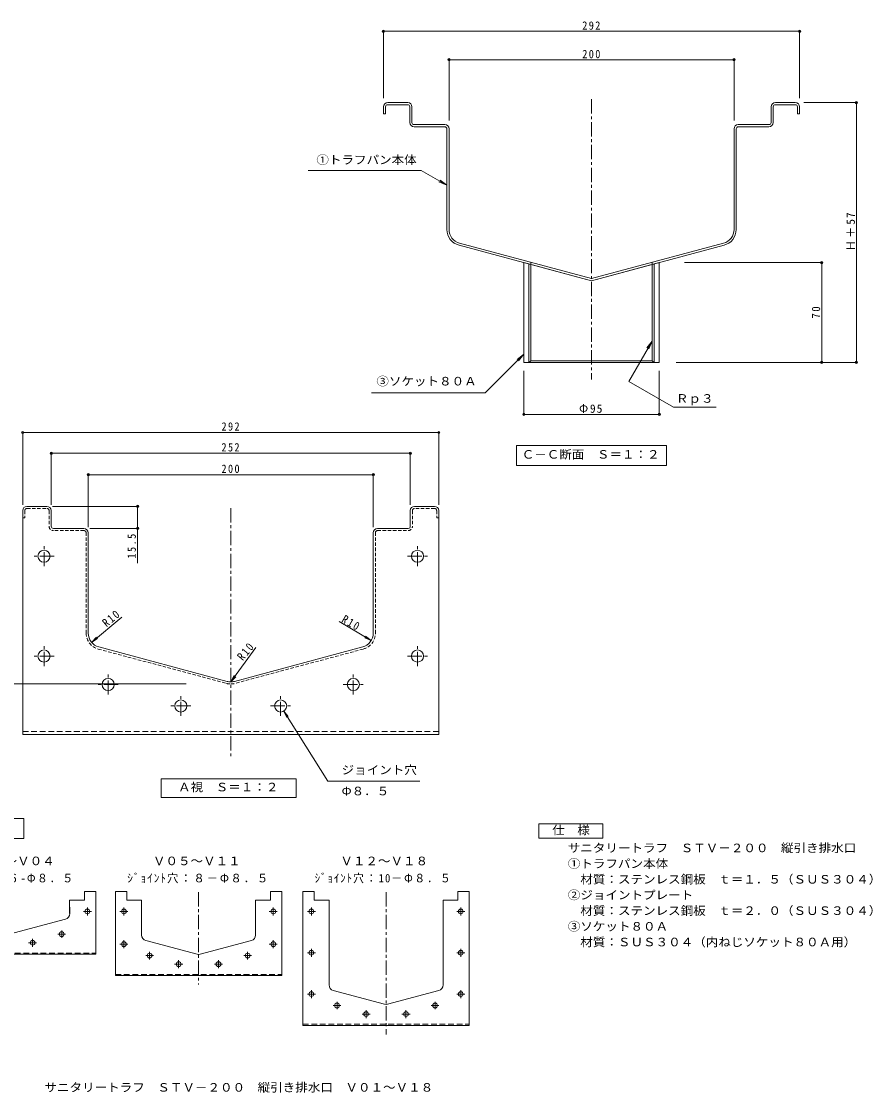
# Model space of a CAD drawing. Units: millimetres at full size, sheet at 1:2, with parts at other scales. Extents: x -489 to 533, y -385 to 371.
# Drawn here: x -65 to 533, y -385 to 367 of the extents above; entities that cross this region are included whole.
import ezdxf
from ezdxf.enums import TextEntityAlignment as Align

# ---------------------------------------------------------------- set-up
doc = ezdxf.new("R2010")
doc.units = ezdxf.units.MM
doc.header["$LTSCALE"] = 2
doc.header["$PDMODE"] = 32
doc.header["$PDSIZE"] = 1.6
for name, pattern in [('CHAIN1', [8, 5, -1, 1, -1]), ('CHAIN2', [12, 9, -1, 1, -1]), ('DASHED1', [1.8, 1.2, -0.6]), ('DASHED2', [3, 2, -1])]:
    doc.linetypes.add(name, pattern=pattern)
for name, color, linetype, lineweight in [('0-0_通り芯', 3, 'DASHED1', 9), ('0-1_躯体', 6, 'Continuous', 9), ('0-3_建具', 4, 'Continuous', 9), ('0-5_寸法', 7, 'Continuous', 9), ('0-F_092', 7, 'Continuous', 9), ('1-0_1-0ﾚｲﾔ', 3, 'Continuous', 9), ('1-1_1-1ﾚｲﾔ', 4, 'CHAIN1', 9), ('1-2_1-2ﾚｲﾔ', 2, 'Continuous', 9), ('1-4_1-4ﾚｲﾔ', 7, 'Continuous', 9), ('1-5_1-5ﾚｲﾔ', 7, 'Continuous', 9), ('1-F_Hojo', 7, 'Continuous', 9), ('D-4', 7, 'Continuous', 9), ('F-F_F-Fﾚｲﾔ', 7, 'Continuous', 9)]:
    doc.layers.add(name, color=color, linetype=linetype, lineweight=lineweight)
doc.styles.add('ＭＳ ゴシック', font='')
doc.styles.get('ＭＳ ゴシック').set_extended_font_data('MS Gothic')

msp = doc.modelspace()

# ---------------------------------------------------------------- linework, layer by layer
at = {"layer": '0-0_通り芯', "color": 4, "linetype": 'CHAIN2'}
for p, q in [((-33.854, -273.471), (-39.158, -273.471)), ((-36.506, -270.817), (-36.506, -276.123)), ((22.524, -288.471), (27.828, -288.471)), ((25.176, -285.817), (25.176, -291.123)), ((96.629, -288.471), (91.325, -288.471)), ((93.977, -285.817), (93.977, -291.123)), ((156.706, -320.817), (156.706, -326.123)), ((225.506, -320.817), (225.506, -326.123)), ((154.054, -323.471), (159.358, -323.471)), ((228.158, -323.471), (222.854, -323.471))]:
    msp.add_line(p, q, dxfattribs=at)
at = {"layer": '0-0_通り芯', "color": 4, "linetype": 'Continuous'}
for centre in [(-36.506, -273.471), (25.176, -288.471), (93.977, -288.471), (156.706, -323.471), (225.506, -323.471)]:
    msp.add_circle(centre, 1.7, dxfattribs=at)
at = {"layer": '0-1_躯体', "color": 4, "linetype": 'CHAIN1'}
for p, q in [((59.576, -243.978), (59.576, -308.829)), ((191.106, -243.978), (191.106, -343.829)), ((-18.486, -260.287), (-18.486, -254.657)), ((7.157, -260.287), (7.157, -254.657)), ((111.996, -260.287), (111.996, -254.657)), ((138.686, -260.287), (138.686, -254.657)), ((243.526, -260.287), (243.526, -254.657)), ((-21.301, -257.472), (-15.671, -257.472)), ((9.971, -257.472), (4.342, -257.472)), ((109.182, -257.472), (114.811, -257.472)), ((141.5, -257.472), (135.871, -257.472)), ((240.711, -257.472), (246.34, -257.472)), ((-56.906, -282.285), (-56.906, -276.656)), ((7.157, -283.285), (7.157, -277.656)), ((111.996, -283.285), (111.996, -277.656)), ((-59.72, -279.471), (-54.091, -279.471)), ((9.971, -280.471), (4.342, -280.471)), ((109.182, -280.471), (114.811, -280.471)), ((138.686, -289.286), (138.686, -283.657)), ((243.526, -289.286), (243.526, -283.657)), ((45.577, -297.285), (45.577, -291.656)), ((73.576, -297.285), (73.576, -291.656)), ((141.5, -286.471), (135.871, -286.471)), ((240.711, -286.471), (246.34, -286.471)), ((48.391, -294.471), (42.762, -294.471)), ((70.762, -294.471), (76.391, -294.471)), ((141.5, -315.471), (135.871, -315.471)), ((138.686, -318.285), (138.686, -312.656)), ((240.711, -315.471), (246.34, -315.471)), ((243.526, -318.285), (243.526, -312.656)), ((179.92, -329.471), (174.291, -329.471)), ((177.106, -332.285), (177.106, -326.656)), ((202.291, -329.471), (207.92, -329.471)), ((205.106, -332.285), (205.106, -326.656))]:
    msp.add_line(p, q, dxfattribs=at)
at = {"layer": '0-1_躯体', "color": 4, "linetype": 'DASHED2'}
for p, q in [((-129.306, -286.671), (-12.506, -286.671)), ((1.176, -301.671), (117.976, -301.671)), ((132.706, -336.671), (249.506, -336.671))]:
    msp.add_line(p, q, dxfattribs=at)
at = {"layer": '0-3_建具'}
for p, q in [((-20.506, -249.671), (-20.506, -243.471)), ((-20.506, -249.671), (-20.506, -243.471)), ((9.176, -243.471), (1.176, -243.471)), ((1.176, -243.471), (1.176, -302.471)), ((9.176, -249.671), (9.176, -243.471)), ((109.976, -249.671), (109.976, -243.471)), ((109.977, -249.671), (109.977, -243.471)), ((140.706, -243.471), (132.706, -243.471)), ((132.706, -243.471), (132.706, -337.471)), ((140.706, -249.671), (140.706, -243.471)), ((241.505, -249.671), (241.505, -243.471)), ((241.505, -243.471), (249.506, -243.471)), ((241.506, -249.671), (241.506, -243.471)), ((249.506, -243.471), (249.506, -337.471)), ((249.506, -243.471), (249.506, -337.471)), ((-20.506, -249.671), (-30.906, -249.671)), ((-30.905, -259.062), (-30.906, -249.671)), ((-30.906, -259.062), (-30.906, -249.671)), ((9.176, -249.671), (19.576, -249.671)), ((19.576, -274.062), (19.576, -249.671)), ((109.977, -249.671), (99.576, -249.671)), ((99.576, -274.062), (99.576, -249.671)), ((99.577, -274.062), (99.577, -249.671)), ((140.706, -249.671), (151.106, -249.671)), ((151.105, -309.062), (151.106, -249.671)), ((241.506, -249.671), (231.105, -249.671)), ((231.105, -309.062), (231.105, -249.671)), ((231.106, -309.062), (231.106, -249.671)), ((-33.87, -262.926), (-69.87, -272.572)), ((22.541, -277.926), (58.541, -287.572)), ((96.611, -277.926), (60.612, -287.572)), ((-129.306, -287.471), (-12.506, -287.471)), ((1.176, -302.471), (117.976, -302.471)), ((154.07, -312.926), (190.07, -322.572)), ((228.141, -312.926), (192.141, -322.572)), ((132.706, -337.471), (249.506, -337.471))]:
    msp.add_line(p, q, dxfattribs=at)
for points in [[(-20.506, -243.471), (-12.506, -243.471), (-12.506, -287.471)], [(109.976, -243.471), (117.976, -243.471), (117.976, -302.471)]]:
    msp.add_lwpolyline(points, dxfattribs=at)
for centre in [(-18.486, -257.472), (7.157, -257.472), (111.996, -257.472), (138.686, -257.472), (243.526, -257.472), (-56.906, -279.471), (7.157, -280.471), (111.996, -280.471), (138.686, -286.471), (243.526, -286.471), (45.577, -294.471), (73.576, -294.471), (138.686, -315.471), (243.526, -315.471), (177.106, -329.471), (205.106, -329.471)]:
    msp.add_circle(centre, 1.7, dxfattribs=at)
for centre, start, end in [((-34.905, -259.062), 285.00026, 0.0005), ((23.576, -274.062), 179.99956, 254.99968), ((95.576, -274.062), 285.00032, 359.9997), ((59.576, -283.708), 254.99971, 285.00029), ((155.105, -309.062), 179.99987, 254.99982), ((227.105, -309.062), 285.00032, 359.99987), ((191.106, -318.708), 254.99974, 285.00029)]:
    msp.add_arc(centre, 4, start, end, dxfattribs=at)
at = {"layer": '0-5_寸法'}
for p, q in [((-141.226, -192.258), (-63.026, -192.258)), ((-63.026, -192.258), (-63.026, -206.258)), ((-141.226, -206.258), (-63.026, -206.258))]:
    msp.add_line(p, q, dxfattribs=at)
at = {"layer": '1-0_1-0ﾚｲﾔ'}
for p, q in [((206.296, 309.83), (192.296, 309.83)), ((192.297, 308.329), (206.296, 308.329)), ((478.296, 309.83), (464.297, 309.83)), ((478.296, 308.329), (464.297, 308.329)), ((189.296, 306.829), (189.296, 301.83)), ((190.796, 301.83), (189.296, 301.83)), ((190.796, 306.829), (190.796, 301.83)), ((207.797, 306.829), (207.797, 295.829)), ((209.296, 295.829), (209.296, 306.829)), ((461.296, 295.829), (461.296, 306.829)), ((462.796, 306.829), (462.796, 295.829)), ((479.796, 306.829), (479.796, 301.83)), ((479.796, 301.83), (481.297, 301.83)), ((481.297, 306.829), (481.297, 301.83)), ((232.296, 294.33), (210.796, 294.33)), ((459.796, 294.33), (438.296, 294.33)), ((232.296, 292.83), (210.796, 292.83)), ((233.796, 220.851), (233.796, 291.33)), ((235.297, 220.851), (235.297, 291.33)), ((435.296, 220.851), (435.296, 291.33)), ((436.797, 220.851), (436.797, 291.33)), ((438.296, 292.83), (459.796, 292.83)), ((242.708, 211.192), (335.297, 186.382)), ((427.884, 211.191), (335.297, 186.383)), ((242.32, 209.743), (335.297, 184.83)), ((428.273, 209.742), (335.297, 184.83)), ((292.797, 197.77), (292.797, 196.217)), ((377.797, 197.77), (377.797, 196.218))]:
    msp.add_line(p, q, dxfattribs=at)
at = {"layer": '1-0_1-0ﾚｲﾔ', "linetype": 'CHAIN1'}
msp.add_line((335.297, 312.088), (335.297, 115.698), dxfattribs=at)
at = {"layer": '1-0_1-0ﾚｲﾔ', "color": 7}
for p, q in [((180.947, 106.323), (260.77, 106.323)), ((17.406, 26.62), (-42.867, 26.62)), ((16.806, 26.62), (16.806, 11.121)), ((17.406, 11.121), (-16.867, 11.121)), ((16.806, 11.121), (16.806, -13.191))]:
    msp.add_line(p, q, dxfattribs=at)
at = {"layer": '1-0_1-0ﾚｲﾔ', "color": 4, "linetype": 'DASHED1'}
for p, q in [((-63.867, 23.62), (-63.867, 18.621)), ((-60.867, 25.12), (-46.867, 25.12)), ((-45.367, 23.62), (-45.367, 12.62)), ((209.633, 23.62), (209.633, 12.62)), ((225.133, 25.12), (211.133, 25.12)), ((-20.867, 9.62), (-42.367, 9.62)), ((-19.367, -62.358), (-19.367, 8.121)), ((183.633, -62.358), (183.633, 8.121)), ((185.133, 9.62), (206.633, 9.62)), ((-10.844, -73.466), (79.157, -97.582)), ((175.109, -73.467), (85.109, -97.582))]:
    msp.add_line(p, q, dxfattribs=at)
at = {"layer": '1-0_1-0ﾚｲﾔ', "color": 4}
for p, q in [((-46.867, 26.62), (-60.867, 26.62)), ((-43.867, 12.62), (-43.867, 23.62)), ((208.133, 12.62), (208.133, 23.62)), ((225.133, 26.62), (211.133, 26.62)), ((-20.867, 11.12), (-42.367, 11.12)), ((-17.867, -62.358), (-17.867, 8.121)), ((-10.455, -72.017), (79.545, -96.133)), ((174.721, -72.018), (84.721, -96.133))]:
    msp.add_line(p, q, dxfattribs=at)
at = {"layer": '1-0_1-0ﾚｲﾔ', "color": 7}
msp.add_lwpolyline([(136.512, 262.247), (215.723, 262.247), (233.796, 251.813)], dxfattribs=at)
at = {"layer": '1-0_1-0ﾚｲﾔ', "color": 4, "linetype": 'DASHED1'}
for points in [[(-62.367, 23.62), (-62.367, 18.621), (-63.867, 18.621)], [(226.633, 23.62), (226.633, 18.621), (228.133, 18.621)]]:
    msp.add_lwpolyline(points, dxfattribs=at)
at = {"layer": '1-0_1-0ﾚｲﾔ'}
for centre, radius, start, end in [((192.296, 306.829), 3, 90, 180), ((192.297, 306.829), 1.5, 90, 180), ((206.296, 306.829), 3, 0, 90), ((206.296, 306.829), 1.5, 0, 90), ((464.297, 306.829), 3, 90, 180), ((464.297, 306.829), 1.5, 90, 180), ((478.296, 306.829), 3, 0, 90), ((478.296, 306.829), 1.5, 0, 90), ((210.796, 295.829), 3, 180, 270), ((210.796, 295.829), 1.5, 180, 270), ((232.296, 291.33), 3, 0, 90), ((438.296, 291.33), 3, 90, 180), ((459.796, 295.829), 3, 270, 0), ((459.796, 295.829), 1.5, 270, 0), ((232.296, 291.33), 1.5, 0, 90), ((438.296, 291.33), 1.5, 90, 180), ((245.296, 220.851), 11.5, 180, 255.00008), ((245.297, 220.851), 10, 180, 255.00005), ((425.296, 220.851), 10, 284.99985, 0), ((425.297, 220.851), 11.5, 284.99992, 0)]:
    msp.add_arc(centre, radius, start, end, dxfattribs=at)
at = {"layer": '1-0_1-0ﾚｲﾔ', "color": 4}
for centre, radius, start, end in [((-60.867, 23.62), 3, 90, 179.42114), ((-46.867, 23.62), 3, 0, 90), ((211.133, 23.62), 3, 90, 180), ((225.133, 23.62), 3, 0, 90), ((-42.367, 12.62), 1.5, 180, 270), ((-20.867, 8.121), 3, 0, 90), ((185.133, 8.121), 3, 90.69875, 180), ((206.633, 12.62), 1.5, 270.89141, 0), ((-7.867, -62.358), 10, 180, 254.9998), ((172.132, -62.358), 10, 285.0002, 359.9998), ((82.134, -86.474), 10, 254.99974, 269.99719), ((82.133, -86.474), 10, 270.00281, 285.00026)]:
    msp.add_arc(centre, radius, start, end, dxfattribs=at)
at = {"layer": '1-0_1-0ﾚｲﾔ', "color": 4, "linetype": 'DASHED1'}
for centre, radius, start, end in [((-60.867, 23.62), 1.5, 90, 180), ((-46.867, 23.62), 1.5, 0, 90), ((211.133, 23.62), 1.5, 90, 180), ((225.133, 23.62), 1.5, 0, 90), ((-42.367, 12.62), 3, 180, 270), ((-20.867, 8.121), 1.5, 0, 90), ((185.133, 8.121), 1.5, 90, 180), ((206.633, 12.62), 3, 270, 0), ((-7.867, -62.358), 11.5, 180, 255.00007), ((172.133, -62.358), 11.5, 284.99993, 0), ((82.134, -86.474), 11.5, 255.00009, 269.99791), ((82.133, -86.474), 11.5, 270.00209, 284.99991)]:
    msp.add_arc(centre, radius, start, end, dxfattribs=at)
at = {"layer": '1-0_1-0ﾚｲﾔ', "color": 7}
for p in [(16.806, 26.62), (16.806, 11.121)]:
    msp.add_point(p, dxfattribs=at)
at = {"layer": '1-1_1-1ﾚｲﾔ', "linetype": 'Continuous'}
for p, q in [((-63.867, 23.65), (-63.867, -133.38)), ((228.133, 23.62), (228.133, -133.38)), ((182.132, -62.358), (182.133, 8.121)), ((206.656, 11.12), (185.096, 11.12)), ((-63.867, -133.38), (228.133, -133.38))]:
    msp.add_line(p, q, dxfattribs=at)
at = {"layer": '1-1_1-1ﾚｲﾔ'}
for p, q in [((82.133, 25.352), (82.133, -149.275)), ((-48.916, -15.419), (-48.916, -1.346)), ((213.183, -15.419), (213.183, -1.346)), ((-41.88, -8.383), (-55.953, -8.383)), ((206.146, -8.383), (220.219, -8.383)), ((-48.916, -85.416), (-48.916, -71.343)), ((213.183, -85.416), (213.183, -71.343)), ((-41.88, -78.379), (-55.953, -78.379)), ((206.146, -78.379), (220.219, -78.379)), ((-3.867, -105.416), (-3.867, -91.343)), ((168.134, -105.416), (168.134, -91.343)), ((3.169, -98.38), (-10.904, -98.38)), ((161.097, -98.38), (175.17, -98.38)), ((47.133, -120.416), (47.133, -106.343)), ((117.133, -120.416), (117.133, -106.343)), ((54.17, -113.38), (40.097, -113.38)), ((110.097, -113.38), (124.17, -113.38))]:
    msp.add_line(p, q, dxfattribs=at)
at = {"layer": '1-1_1-1ﾚｲﾔ', "linetype": 'DASHED2'}
msp.add_line((-63.867, -131.38), (228.133, -131.38), dxfattribs=at)
at = {"layer": '1-1_1-1ﾚｲﾔ', "linetype": 'Continuous'}
for centre in [(-48.916, -8.383), (213.183, -8.383), (-48.916, -78.379), (213.183, -78.379), (-3.867, -98.38), (168.134, -98.38), (47.133, -113.38), (117.133, -113.38)]:
    msp.add_circle(centre, 4.25, dxfattribs=at)
at = {"layer": '1-2_1-2ﾚｲﾔ'}
for p, q in [((287.797, 127.557), (287.797, 197.557)), ((291.397, 127.557), (291.397, 196.592)), ((292.797, 128.757), (292.797, 196.217)), ((377.797, 128.757), (377.797, 196.218)), ((379.197, 127.557), (379.197, 196.592)), ((382.797, 197.557), (382.797, 127.557)), ((291.397, 127.557), (292.797, 128.757)), ((292.797, 128.757), (377.797, 128.757)), ((379.197, 127.557), (377.797, 128.757)), ((382.797, 127.557), (287.797, 127.557))]:
    msp.add_line(p, q, dxfattribs=at)
msp.add_lwpolyline([(287.797, 197.557), (335.297, 184.83), (382.797, 197.557)], dxfattribs=at)
at = {"layer": '1-4_1-4ﾚｲﾔ'}
for p, q in [((189.296, 360.43), (189.296, 312.829)), ((189.296, 359.83), (481.297, 359.83)), ((481.297, 360.43), (481.297, 312.829)), ((235.297, 340.43), (235.297, 297.33)), ((235.297, 339.83), (435.296, 339.83)), ((435.296, 340.43), (435.296, 297.33)), ((484.296, 309.83), (521.777, 309.83)), ((521.177, 127.557), (521.177, 309.83)), ((400.539, 197.557), (497.391, 197.557)), ((496.791, 127.557), (496.791, 197.557)), ((377.797, 142.553), (361.43, 114.205)), ((377.797, 142.553), (374.144, 137.793)), ((377.797, 142.553), (375.501, 137.01)), ((287.797, 121.557), (287.797, 90.463)), ((382.797, 121.557), (382.797, 90.463)), ((394.744, 127.557), (521.777, 127.557)), ((361.43, 114.205), (392.805, 96.091)), ((287.797, 91.063), (382.797, 91.063)), ((392.805, 96.091), (422.712, 96.091)), ((-63.867, 79.001), (-63.867, 27.65)), ((-63.867, 78.401), (228.133, 78.401)), ((228.133, 79.001), (228.133, 27.62)), ((-43.867, 64.449), (-43.867, 27.62)), ((-43.867, 63.849), (208.133, 63.849)), ((208.133, 64.449), (208.133, 27.62)), ((-17.867, 49.372), (-17.867, 12.121)), ((-17.867, 48.772), (182.133, 48.772)), ((182.133, 49.372), (182.133, 12.121)), ((-94.688, -97.974), (50.734, -97.974))]:
    msp.add_line(p, q, dxfattribs=at)
for p in [(189.296, 359.83), (481.297, 359.83), (235.297, 339.83), (435.296, 339.83), (521.177, 309.83), (496.791, 197.557), (496.791, 127.557), (521.177, 127.557), (287.797, 91.063), (382.797, 91.063), (-63.867, 78.401), (228.133, 78.401), (-43.867, 63.849), (208.133, 63.849), (-17.867, 48.772), (182.133, 48.772)]:
    msp.add_point(p, dxfattribs=at)
at = {"layer": '1-5_1-5ﾚｲﾔ'}
for p, q in [((282.697, 69.301), (387.897, 69.301)), ((282.697, 69.301), (282.697, 55.301)), ((387.897, 69.301), (387.897, 55.301)), ((282.697, 55.301), (387.897, 55.301))]:
    msp.add_line(p, q, dxfattribs=at)
at = {"layer": '1-F_Hojo'}
for p, q in [((233.796, 251.813), (229.036, 255.466)), ((233.796, 251.813), (228.253, 254.109)), ((260.77, 106.323), (287.797, 133.322)), ((287.797, 133.322), (283.037, 129.67)), ((287.797, 133.322), (284.144, 128.562)), ((5.699, -51.094), (-15.511, -68.806)), ((158.317, -54.176), (180.728, -67.469)), ((-15.511, -68.806), (-12.124, -65.127)), ((-15.511, -68.806), (-11.288, -66.129)), ((180.728, -67.469), (176.131, -65.502)), ((180.728, -67.469), (176.797, -64.379)), ((99.758, -72.321), (82.133, -96.474)), ((82.133, -96.474), (84.528, -92.085)), ((82.133, -96.474), (85.582, -92.854)), ((119.347, -117.008), (121.432, -121.552)), ((33.202, -164.529), (128.144, -164.529)), ((33.202, -164.529), (33.202, -177.529)), ((128.144, -177.529), (128.144, -164.529)), ((150.16, -166.027), (214.752, -166.027)), ((33.202, -177.529), (128.144, -177.529))]:
    msp.add_line(p, q, dxfattribs=at)
msp.add_lwpolyline([(150.16, -166.027), (119.347, -117.008), (122.537, -120.857)], dxfattribs=at)
at = {"layer": 'D-4', "color": 2}
msp.add_lwpolyline([(298.224, -206.138), (298.224, -196.138), (343.224, -196.138), (343.224, -206.138)], close=True, dxfattribs=at)

# ---------------------------------------------------------------- texts
at = {"layer": '0-F_092', "style": 'ＭＳ ゴシック', "width": 1.1}
for s, p in [('Ｖ０１～Ｖ０４', (-102.975, -226.836)), ('Ｖ０５～Ｖ１１', (27.508, -226.836)), ('Ｖ１２～Ｖ１８', (159.037, -226.836))]:
    msp.add_text(s, height=5.865, dxfattribs=at).set_placement(p, align=Align.BOTTOM_LEFT)
at = {"layer": '0-F_092', "char_height": 5.865, "attachment_point": 7, "style": 'ＭＳ ゴシック'}
for s, insert in [('\\T1.17;\\W0.95;ｼﾞｮｲﾝﾄ穴：６-Φ８．５', (-118.725, -237.78)), ('\\T1.16;ｼﾞｮｲﾝﾄ穴：８－Φ８．５', (9.508, -237.78)), ('\\T1.18;\\W0.95;ｼﾞｮｲﾝﾄ穴：10－Φ８．５', (141.037, -237.78))]:
    msp.add_mtext(s, dxfattribs=dict(at, insert=insert))
at = {"layer": '1-0_1-0ﾚｲﾔ', "color": 7, "style": 'ＭＳ ゴシック', "width": 1.1}
for s, p in [('①トラフパン本体', (142.218, 264.915)), ('③ソケット８０Ａ', (184.317, 109.637))]:
    msp.add_text(s, height=5.865, dxfattribs=at).set_placement(p, align=Align.BOTTOM_LEFT)
at = {"layer": '1-0_1-0ﾚｲﾔ', "color": 2, "insert": (15.606, -9.979), "char_height": 5.865, "attachment_point": 7, "rotation": 90, "style": 'ＭＳ ゴシック'}
msp.add_mtext('\\T1.28;\\W0.9;15.5', dxfattribs=at)
at = {"layer": '1-4_1-4ﾚｲﾔ', "style": 'ＭＳ ゴシック', "width": 1.1}
msp.add_text('Ｒｐ３', height=5.865, dxfattribs=at).set_placement((394.525, 97.52), align=Align.BOTTOM_LEFT)
at = {"layer": '1-4_1-4ﾚｲﾔ', "char_height": 5.865, "attachment_point": 7, "style": 'ＭＳ ゴシック'}
for s, insert in [('\\T1.27;\\W0.9;292', (328.796, 360.83)), ('\\T1.27;\\W0.9;200', (328.796, 340.83)), ('\\T1.19;Φ95', (326.547, 92.063))]:
    msp.add_mtext(s, dxfattribs=dict(at, insert=insert))
at = {"layer": '1-4_1-4ﾚｲﾔ', "char_height": 5.865, "attachment_point": 7, "rotation": 90, "style": 'ＭＳ ゴシック'}
for s, insert in [('\\T1.17;Ｈ＋57', (520.177, 205.443)), ('\\T1.27;\\W0.95;70', (495.791, 158.307))]:
    msp.add_mtext(s, dxfattribs=dict(at, insert=insert))
at = {"layer": '1-4_1-4ﾚｲﾔ', "color": 2, "char_height": 5.865, "attachment_point": 7, "style": 'ＭＳ ゴシック'}
for s, insert in [('\\T1.27;\\W0.9;292', (75.633, 79.601)), ('\\T1.27;\\W0.9;252', (75.633, 65.049)), ('\\T1.27;\\W0.9;200', (75.633, 49.972))]:
    msp.add_mtext(s, dxfattribs=dict(at, insert=insert))
at = {"layer": '1-5_1-5ﾚｲﾔ', "style": 'ＭＳ ゴシック', "width": 1.1}
msp.add_text('Ｃ－Ｃ断面\u3000Ｓ＝１：２', height=5.865, dxfattribs=at).set_placement((286.297, 58.301), align=Align.BOTTOM_LEFT)
at = {"layer": '1-F_Hojo', "color": 2, "style": 'ＭＳ ゴシック', "width": 1.1}
for s, p in [('ジョイント穴', (159.913, -163.01)), ('Ａ視\u3000Ｓ＝１：２', (45.173, -175.029)), ('Φ８．５', (159.913, -177.795))]:
    msp.add_text(s, height=5.865, dxfattribs=at).set_placement(p, align=Align.BOTTOM_LEFT)
at = {"layer": '1-F_Hojo', "color": 2, "char_height": 5.865, "attachment_point": 7, "style": 'ＭＳ ゴシック'}
for insert, rotation in [((-4.949, -58.438), 40), ((159.345, -54.343), 330), ((90.615, -82.088), 50)]:
    msp.add_mtext('\\T1.27;\\W0.9;R10', dxfattribs=dict(at, insert=insert, rotation=rotation))
at = {"layer": 'D-4', "style": 'ＭＳ ゴシック', "width": 1.1}
for s, p in [('仕\u3000様', (307.724, -205.138)), ('サニタリートラフ\u3000ＳＴＶ－２００\u3000縦引き排水口', (318.642, -217.722)), ('①トラフパン本体', (318.642, -228.722)), ('\u3000材質：ステンレス鋼板\u3000ｔ＝１．５（ＳＵＳ３０４）', (318.642, -239.722)), ('②ジョイントプレート', (318.642, -250.722)), ('\u3000材質：ステンレス鋼板\u3000ｔ＝２．０（ＳＵＳ３０４）', (318.642, -261.722)), ('③ソケット８０Ａ', (318.642, -272.722)), ('\u3000材質：ＳＵＳ３０４（内ねじソケット８０Ａ用）', (318.642, -283.722))]:
    msp.add_text(s, height=5.865, dxfattribs=at).set_placement(p, align=Align.BOTTOM_LEFT)
at = {"layer": 'F-F_F-Fﾚｲﾔ', "style": 'ＭＳ ゴシック', "width": 1.1}
msp.add_text('サニタリートラフ\u3000ＳＴＶ－２００\u3000縦引き排水口\u3000Ｖ０１～Ｖ１８', height=5.865, dxfattribs=at).set_placement((-48.591, -385.656), align=Align.BOTTOM_LEFT)

doc.saveas('drawing.dxf')
